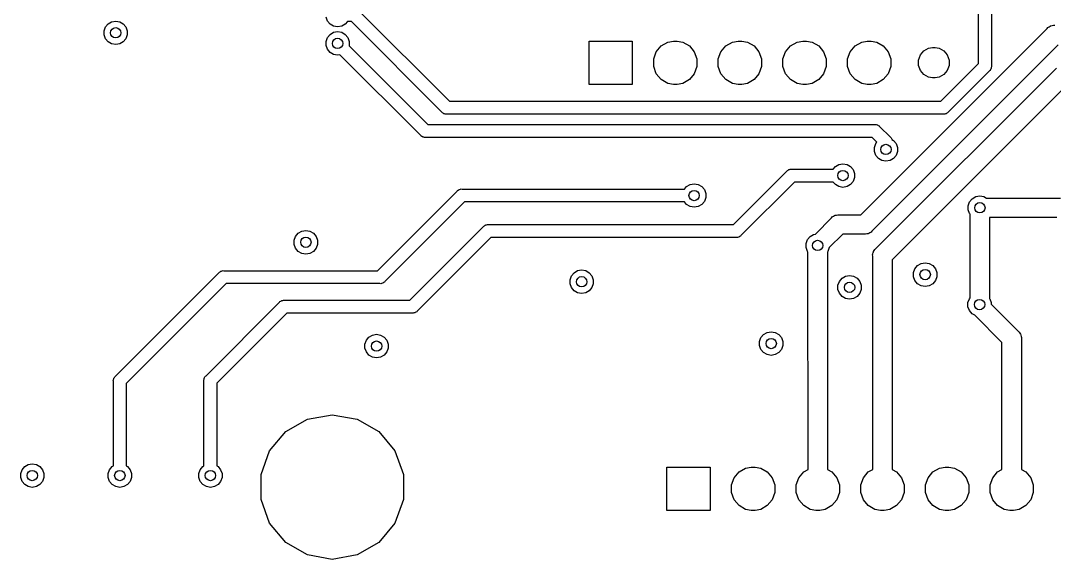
# Model space of a CAD drawing. Extents: x 91.8 to 190.2, y -113.9 to -59.9.
# Drawn here: x 92.63 to 133.26, y -113.86 to -92.69 of the extents above; entities that cross this region are included whole.
import ezdxf

# ---------------------------------------------------------------- set-up
doc = ezdxf.new("R2010")
doc.units = 0
doc.header["$MEASUREMENT"] = 0
doc.layers.add('BLACK', color=7, linetype='CONTINUOUS')

msp = doc.modelspace()

# ---------------------------------------------------------------- linework, layer by layer
at = {"layer": 'BLACK', "linetype": 'CONTINUOUS'}
for p, q in [((130.784, -88.1132), (130.784, -94.4639)), ((130.276, -94.3698), (130.276, -91.1122)), ((104.688, -92.7021), (104.633, -92.5506)), ((105.924, -92.2982), (109.482, -95.856)), ((95.909, -93.0831), (95.9642, -92.9316)), ((95.9642, -92.9316), (96.0678, -92.8081)), ((96.0678, -92.8081), (96.2075, -92.7275)), ((96.2075, -92.7275), (96.3662, -92.6995)), ((96.3662, -92.6995), (96.525, -92.7275)), ((96.525, -92.7275), (96.6647, -92.8081)), ((96.6647, -92.8081), (96.7683, -92.9316)), ((96.7683, -92.9316), (96.8234, -93.0831)), ((104.792, -92.8256), (104.688, -92.7021)), ((104.931, -92.9063), (104.792, -92.8256)), ((105.09, -92.9343), (104.931, -92.9063)), ((105.249, -92.9063), (105.09, -92.9343)), ((105.388, -92.8256), (105.249, -92.9063)), ((105.474, -92.724), (105.388, -92.8256)), ((105.631, -92.724), (105.474, -92.724)), ((109.189, -96.2818), (105.631, -92.724)), ((125.647, -100.319), (132.974, -92.9924)), ((132.974, -92.9924), (133.006, -92.9536)), ((133.006, -92.9536), (133.05, -92.9284)), ((133.05, -92.9284), (133.091, -92.8994)), ((133.091, -92.8994), (133.108, -92.895)), ((133.108, -92.895), (133.123, -92.8865)), ((133.123, -92.8865), (133.172, -92.8777)), ((133.172, -92.8777), (133.221, -92.8646)), ((133.221, -92.8646), (133.272, -92.869)), ((95.909, -93.2444), (95.909, -93.0831)), ((95.9642, -93.3959), (95.909, -93.2444)), ((96.0678, -93.5194), (95.9642, -93.3959)), ((96.7683, -93.3959), (96.6647, -93.5194)), ((96.8234, -93.2444), (96.7683, -93.3959)), ((96.8234, -93.0831), (96.8234, -93.2444)), ((104.633, -93.4994), (104.688, -93.3479)), ((104.688, -93.3479), (104.792, -93.2244)), ((104.792, -93.2244), (104.931, -93.1437)), ((104.931, -93.1437), (105.09, -93.1157)), ((105.09, -93.1157), (105.249, -93.1437)), ((105.249, -93.1437), (105.388, -93.2244)), ((105.388, -93.2244), (105.492, -93.3479)), ((105.492, -93.3479), (105.547, -93.4994)), ((96.2075, -93.6), (96.0678, -93.5194)), ((96.3662, -93.628), (96.2075, -93.6)), ((96.525, -93.6), (96.3662, -93.628)), ((96.6647, -93.5194), (96.525, -93.6)), ((104.633, -93.6606), (104.633, -93.4994)), ((104.688, -93.8121), (104.633, -93.6606)), ((104.792, -93.9356), (104.688, -93.8121)), ((105.547, -93.6606), (105.543, -93.6734)), ((105.543, -93.6734), (108.635, -96.766)), ((105.547, -93.4994), (105.547, -93.6606)), ((114.97, -95.19), (114.97, -93.49)), ((114.97, -93.49), (116.67, -93.49)), ((116.67, -93.49), (116.67, -95.19)), ((117.613, -93.9084), (117.805, -93.6788)), ((117.805, -93.6788), (118.065, -93.5289)), ((118.065, -93.5289), (118.286, -93.49)), ((118.286, -93.49), (118.434, -93.49)), ((118.434, -93.49), (118.655, -93.5289)), ((118.655, -93.5289), (118.915, -93.6788)), ((118.915, -93.6788), (119.107, -93.9084)), ((120.153, -93.9084), (120.345, -93.6788)), ((120.345, -93.6788), (120.605, -93.5289)), ((120.605, -93.5289), (120.826, -93.49)), ((120.826, -93.49), (120.974, -93.49)), ((120.974, -93.49), (121.195, -93.5289)), ((121.195, -93.5289), (121.455, -93.6788)), ((121.455, -93.6788), (121.647, -93.9084)), ((122.693, -93.9084), (122.885, -93.6788)), ((122.885, -93.6788), (123.145, -93.5289)), ((123.145, -93.5289), (123.366, -93.49)), ((123.366, -93.49), (123.514, -93.49)), ((123.514, -93.49), (123.735, -93.5289)), ((123.735, -93.5289), (123.995, -93.6788)), ((123.995, -93.6788), (124.187, -93.9084)), ((125.233, -93.9084), (125.425, -93.6788)), ((125.425, -93.6788), (125.685, -93.5289)), ((125.685, -93.5289), (125.906, -93.49)), ((125.906, -93.49), (126.054, -93.49)), ((126.054, -93.49), (126.275, -93.5289)), ((133.413, -93.631), (126.086, -100.958)), ((126.275, -93.5289), (126.535, -93.6788)), ((126.535, -93.6788), (126.727, -93.9084)), ((128.128, -93.8733), (128.312, -93.7675)), ((128.312, -93.7675), (128.468, -93.74)), ((128.468, -93.74), (128.572, -93.74)), ((128.572, -93.74), (128.728, -93.7675)), ((128.728, -93.7675), (128.912, -93.8733)), ((104.931, -94.0163), (104.792, -93.9356)), ((105.09, -94.0443), (104.931, -94.0163)), ((105.179, -94.0285), (105.09, -94.0443)), ((108.343, -97.1918), (105.179, -94.0285)), ((117.51, -94.1901), (117.613, -93.9084)), ((117.51, -94.4899), (117.51, -94.1901)), ((119.107, -93.9084), (119.21, -94.1901)), ((119.21, -94.1901), (119.21, -94.4899)), ((120.05, -94.1901), (120.153, -93.9084)), ((120.05, -94.4899), (120.05, -94.1901)), ((121.647, -93.9084), (121.75, -94.1901)), ((121.75, -94.1901), (121.75, -94.4899)), ((122.59, -94.1901), (122.693, -93.9084)), ((122.59, -94.4899), (122.59, -94.1901)), ((124.187, -93.9084), (124.29, -94.1901)), ((124.29, -94.1901), (124.29, -94.4899)), ((125.13, -94.1901), (125.233, -93.9084)), ((125.13, -94.4899), (125.13, -94.1901)), ((126.727, -93.9084), (126.83, -94.1901)), ((126.83, -94.1901), (126.83, -94.4899)), ((127.92, -94.2342), (127.992, -94.0354)), ((127.92, -94.4458), (127.92, -94.2342)), ((127.992, -94.0354), (128.128, -93.8733)), ((128.912, -93.8733), (129.048, -94.0354)), ((129.048, -94.0354), (129.12, -94.2342)), ((129.12, -94.2342), (129.12, -94.4458)), ((117.613, -94.7716), (117.51, -94.4899)), ((119.21, -94.4899), (119.107, -94.7716)), ((120.153, -94.7716), (120.05, -94.4899)), ((121.75, -94.4899), (121.647, -94.7716)), ((122.693, -94.7716), (122.59, -94.4899)), ((124.29, -94.4899), (124.187, -94.7716)), ((125.233, -94.7716), (125.13, -94.4899)), ((126.242, -101.649), (133.342, -94.5496)), ((126.83, -94.4899), (126.727, -94.7716)), ((127.992, -94.6446), (127.92, -94.4458)), ((128.128, -94.8067), (127.992, -94.6446)), ((128.79, -95.856), (130.276, -94.3698)), ((129.048, -94.6446), (128.912, -94.8067)), ((129.12, -94.4458), (129.048, -94.6446)), ((130.728, -94.6408), (130.702, -94.6624)), ((130.744, -94.6116), (130.728, -94.6408)), ((130.764, -94.584), (130.744, -94.6116)), ((130.767, -94.573), (130.764, -94.584)), ((130.772, -94.5632), (130.767, -94.573)), ((130.778, -94.53), (130.772, -94.5632)), ((130.787, -94.4975), (130.778, -94.53)), ((130.784, -94.4639), (130.787, -94.4975)), ((117.805, -95.0012), (117.613, -94.7716)), ((118.065, -95.1511), (117.805, -95.0012)), ((118.915, -95.0012), (118.655, -95.1511)), ((119.107, -94.7716), (118.915, -95.0012)), ((120.345, -95.0012), (120.153, -94.7716)), ((120.605, -95.1511), (120.345, -95.0012)), ((121.455, -95.0012), (121.195, -95.1511)), ((121.647, -94.7716), (121.455, -95.0012)), ((122.885, -95.0012), (122.693, -94.7716)), ((123.145, -95.1511), (122.885, -95.0012)), ((123.995, -95.0012), (123.735, -95.1511)), ((124.187, -94.7716), (123.995, -95.0012)), ((125.425, -95.0012), (125.233, -94.7716)), ((125.685, -95.1511), (125.425, -95.0012)), ((126.535, -95.0012), (126.275, -95.1511)), ((126.727, -94.7716), (126.535, -95.0012)), ((128.312, -94.9125), (128.128, -94.8067)), ((128.468, -94.94), (128.312, -94.9125)), ((128.572, -94.94), (128.468, -94.94)), ((128.728, -94.9125), (128.572, -94.94)), ((128.912, -94.8067), (128.728, -94.9125)), ((130.702, -94.6624), (129.082, -96.2818)), ((116.67, -95.19), (114.97, -95.19)), ((118.286, -95.19), (118.065, -95.1511)), ((118.434, -95.19), (118.286, -95.19)), ((118.655, -95.1511), (118.434, -95.19)), ((120.826, -95.19), (120.605, -95.1511)), ((120.974, -95.19), (120.826, -95.19)), ((121.195, -95.1511), (120.974, -95.19)), ((123.366, -95.19), (123.145, -95.1511)), ((123.514, -95.19), (123.366, -95.19)), ((123.735, -95.1511), (123.514, -95.19)), ((125.906, -95.19), (125.685, -95.1511)), ((126.054, -95.19), (125.906, -95.19)), ((126.275, -95.1511), (126.054, -95.19)), ((133.781, -95.1882), (126.881, -102.088)), ((109.482, -95.856), (128.79, -95.856)), ((109.211, -96.3076), (109.189, -96.2818)), ((109.24, -96.3244), (109.211, -96.3076)), ((109.268, -96.3438), (109.24, -96.3244)), ((109.279, -96.3467), (109.268, -96.3438)), ((109.288, -96.3524), (109.279, -96.3467)), ((109.322, -96.3582), (109.288, -96.3524)), ((109.354, -96.3669), (109.322, -96.3582)), ((109.388, -96.364), (109.354, -96.3669)), ((128.884, -96.364), (109.388, -96.364)), ((128.917, -96.3669), (128.884, -96.364)), ((128.95, -96.3582), (128.917, -96.3669)), ((128.983, -96.3524), (128.95, -96.3582)), ((128.993, -96.3467), (128.983, -96.3524)), ((129.004, -96.3438), (128.993, -96.3467)), ((129.032, -96.3244), (129.004, -96.3438)), ((129.061, -96.3076), (129.032, -96.3244)), ((129.082, -96.2818), (129.061, -96.3076)), ((108.635, -96.766), (126.189, -96.766)), ((126.189, -96.766), (126.222, -96.7631)), ((126.222, -96.7631), (126.255, -96.7718)), ((126.255, -96.7718), (126.288, -96.7776)), ((126.288, -96.7776), (126.298, -96.7833)), ((126.298, -96.7833), (126.309, -96.7862)), ((126.309, -96.7862), (126.337, -96.8056)), ((126.337, -96.8056), (126.366, -96.8224)), ((126.366, -96.8224), (126.387, -96.8482)), ((126.387, -96.8482), (126.812, -97.2726)), ((108.364, -97.2176), (108.343, -97.1918)), ((108.393, -97.2344), (108.364, -97.2176)), ((108.421, -97.2538), (108.393, -97.2344)), ((108.432, -97.2567), (108.421, -97.2538)), ((108.442, -97.2624), (108.432, -97.2567)), ((108.475, -97.2682), (108.442, -97.2624)), ((108.508, -97.2769), (108.475, -97.2682)), ((108.541, -97.274), (108.508, -97.2769)), ((126.095, -97.274), (108.541, -97.274)), ((126.284, -97.4631), (126.095, -97.274)), ((126.238, -97.5179), (126.284, -97.4631)), ((126.812, -97.2726), (126.838, -97.2942)), ((126.838, -97.2942), (126.854, -97.3234)), ((126.854, -97.3234), (126.874, -97.351)), ((126.874, -97.351), (126.876, -97.3581)), ((126.876, -97.3581), (126.938, -97.3944)), ((126.938, -97.3944), (127.042, -97.5179)), ((126.183, -97.6694), (126.238, -97.5179)), ((126.183, -97.8306), (126.183, -97.6694)), ((126.238, -97.9821), (126.183, -97.8306)), ((127.042, -97.5179), (127.097, -97.6694)), ((127.097, -97.8306), (127.042, -97.9821)), ((127.097, -97.6694), (127.097, -97.8306)), ((126.342, -98.1056), (126.238, -97.9821)), ((126.481, -98.1863), (126.342, -98.1056)), ((126.64, -98.2143), (126.481, -98.1863)), ((126.799, -98.1863), (126.64, -98.2143)), ((126.938, -98.1056), (126.799, -98.1863)), ((127.042, -97.9821), (126.938, -98.1056)), ((120.645, -100.706), (122.748, -98.6032)), ((122.748, -98.6032), (122.769, -98.5774)), ((122.769, -98.5774), (122.798, -98.5606)), ((122.798, -98.5606), (122.826, -98.5412)), ((122.826, -98.5412), (122.837, -98.5383)), ((122.837, -98.5383), (122.847, -98.5326)), ((122.847, -98.5326), (122.88, -98.5268)), ((122.88, -98.5268), (122.913, -98.5181)), ((122.913, -98.5181), (122.946, -98.521)), ((122.946, -98.521), (124.566, -98.521)), ((124.566, -98.521), (124.652, -98.4194)), ((124.652, -98.4194), (124.791, -98.3387)), ((124.791, -98.3387), (124.95, -98.3107)), ((124.95, -98.3107), (125.109, -98.3387)), ((125.109, -98.3387), (125.248, -98.4194)), ((125.248, -98.4194), (125.352, -98.5429)), ((125.352, -98.5429), (125.407, -98.6944)), ((125.407, -98.6944), (125.407, -98.8556)), ((118.941, -99.1237), (119.1, -99.0957)), ((119.1, -99.0957), (119.259, -99.1237)), ((123.04, -99.029), (120.937, -101.132)), ((124.566, -99.029), (123.04, -99.029)), ((124.652, -99.1306), (124.566, -99.029)), ((125.352, -99.0071), (125.248, -99.1306)), ((125.407, -98.8556), (125.352, -99.0071)), ((106.655, -102.516), (109.783, -99.3882)), ((109.783, -99.3882), (109.804, -99.3624)), ((109.804, -99.3624), (109.833, -99.3456)), ((109.833, -99.3456), (109.861, -99.3262)), ((109.861, -99.3262), (109.872, -99.3233)), ((109.872, -99.3233), (109.882, -99.3176)), ((109.882, -99.3176), (109.915, -99.3118)), ((109.915, -99.3118), (109.948, -99.3031)), ((109.948, -99.3031), (109.981, -99.306)), ((109.981, -99.306), (118.716, -99.306)), ((118.716, -99.306), (118.802, -99.2044)), ((118.802, -99.2044), (118.941, -99.1237)), ((119.259, -99.1237), (119.398, -99.2044)), ((119.398, -99.2044), (119.502, -99.3279)), ((119.502, -99.3279), (119.557, -99.4794)), ((119.557, -99.4794), (119.557, -99.6406)), ((124.791, -99.2113), (124.652, -99.1306)), ((124.95, -99.2393), (124.791, -99.2113)), ((125.109, -99.2113), (124.95, -99.2393)), ((125.248, -99.1306), (125.109, -99.2113)), ((110.075, -99.814), (106.947, -102.942)), ((118.716, -99.814), (110.075, -99.814)), ((118.802, -99.9156), (118.716, -99.814)), ((118.941, -99.9963), (118.802, -99.9156)), ((119.398, -99.9156), (119.259, -99.9963)), ((119.502, -99.7921), (119.398, -99.9156)), ((119.557, -99.6406), (119.502, -99.7921)), ((129.873, -99.9594), (129.928, -99.8079)), ((129.928, -99.8079), (130.032, -99.6844)), ((130.032, -99.6844), (130.171, -99.6037)), ((130.171, -99.6037), (130.33, -99.5757)), ((130.33, -99.5757), (130.489, -99.6037)), ((130.489, -99.6037), (130.584, -99.659)), ((130.584, -99.659), (133.493, -99.659)), ((119.1, -100.024), (118.941, -99.9963)), ((119.259, -99.9963), (119.1, -100.024)), ((124.633, -100.345), (124.648, -100.336)), ((124.648, -100.336), (124.697, -100.328)), ((124.697, -100.328), (124.746, -100.315)), ((124.746, -100.315), (124.797, -100.319)), ((124.797, -100.319), (125.647, -100.319)), ((129.873, -100.121), (129.873, -99.9594)), ((129.928, -100.272), (129.873, -100.121)), ((129.949, -100.297), (129.928, -100.272)), ((129.949, -103.581), (129.949, -100.297)), ((110.863, -100.746), (110.891, -100.726)), ((110.891, -100.726), (110.902, -100.723)), ((110.902, -100.723), (110.912, -100.718)), ((110.912, -100.718), (110.945, -100.712)), ((110.945, -100.712), (110.978, -100.703)), ((110.978, -100.703), (111.011, -100.706)), ((111.011, -100.706), (120.645, -100.706)), ((123.864, -101.077), (124.499, -100.442)), ((124.499, -100.442), (124.531, -100.404)), ((124.531, -100.404), (124.575, -100.378)), ((124.575, -100.378), (124.616, -100.349)), ((124.616, -100.349), (124.633, -100.345)), ((133.352, -100.421), (130.711, -100.421)), ((130.711, -100.421), (130.711, -103.605)), ((103.438, -101.168), (103.542, -101.044)), ((103.542, -101.044), (103.681, -100.964)), ((103.681, -100.964), (103.84, -100.936)), ((103.84, -100.936), (103.999, -100.964)), ((103.999, -100.964), (104.138, -101.044)), ((104.138, -101.044), (104.242, -101.168)), ((107.925, -103.676), (110.813, -100.788)), ((110.813, -100.788), (110.834, -100.762)), ((110.834, -100.762), (110.863, -100.746)), ((120.937, -101.132), (120.916, -101.158)), ((123.657, -101.169), (123.796, -101.089)), ((123.796, -101.089), (123.864, -101.077)), ((124.938, -101.081), (124.412, -101.607)), ((125.788, -101.081), (124.938, -101.081)), ((125.839, -101.085), (125.788, -101.081)), ((125.888, -101.072), (125.839, -101.085)), ((125.937, -101.064), (125.888, -101.072)), ((125.952, -101.055), (125.937, -101.064)), ((125.968, -101.051), (125.952, -101.055)), ((126.01, -101.022), (125.968, -101.051)), ((126.054, -100.996), (126.01, -101.022)), ((126.086, -100.958), (126.054, -100.996)), ((103.383, -101.319), (103.438, -101.168)), ((103.383, -101.481), (103.383, -101.319)), ((103.438, -101.632), (103.383, -101.481)), ((104.242, -101.168), (104.297, -101.319)), ((104.297, -101.481), (104.242, -101.632)), ((104.297, -101.319), (104.297, -101.481)), ((111.105, -101.214), (108.217, -104.102)), ((120.739, -101.214), (111.105, -101.214)), ((120.772, -101.217), (120.739, -101.214)), ((120.805, -101.208), (120.772, -101.217)), ((120.838, -101.202), (120.805, -101.208)), ((120.848, -101.197), (120.838, -101.202)), ((120.859, -101.194), (120.848, -101.197)), ((120.887, -101.174), (120.859, -101.194)), ((120.916, -101.158), (120.887, -101.174)), ((123.498, -101.444), (123.553, -101.293)), ((123.498, -101.606), (123.498, -101.444)), ((123.553, -101.293), (123.657, -101.169)), ((103.542, -101.756), (103.438, -101.632)), ((103.681, -101.836), (103.542, -101.756)), ((103.84, -101.864), (103.681, -101.836)), ((103.999, -101.836), (103.84, -101.864)), ((104.138, -101.756), (103.999, -101.836)), ((104.242, -101.632), (104.138, -101.756)), ((123.553, -101.757), (123.498, -101.606)), ((123.574, -101.782), (123.553, -101.757)), ((123.579, -110.329), (123.574, -101.782)), ((124.357, -101.757), (124.336, -101.782)), ((124.336, -101.782), (124.341, -110.328)), ((124.412, -101.607), (124.357, -101.757)), ((126.115, -101.896), (126.128, -101.847)), ((126.119, -101.947), (126.115, -101.896)), ((126.119, -109.855), (126.119, -101.947)), ((126.128, -101.847), (126.136, -101.798)), ((126.136, -101.798), (126.145, -101.783)), ((126.145, -101.783), (126.149, -101.766)), ((126.149, -101.766), (126.178, -101.725)), ((126.178, -101.725), (126.204, -101.681)), ((126.204, -101.681), (126.242, -101.649)), ((126.881, -102.088), (126.881, -110.328)), ((127.778, -102.438), (127.882, -102.314)), ((127.882, -102.314), (128.021, -102.234)), ((128.021, -102.234), (128.18, -102.206)), ((128.18, -102.206), (128.339, -102.234)), ((128.339, -102.234), (128.478, -102.314)), ((128.478, -102.314), (128.582, -102.438)), ((96.3582, -106.663), (100.423, -102.598)), ((100.423, -102.598), (100.444, -102.572)), ((100.444, -102.572), (100.473, -102.556)), ((100.473, -102.556), (100.501, -102.536)), ((100.501, -102.536), (100.512, -102.533)), ((100.512, -102.533), (100.522, -102.528)), ((100.522, -102.528), (100.555, -102.522)), ((100.555, -102.522), (100.588, -102.513)), ((100.588, -102.513), (100.621, -102.516)), ((100.621, -102.516), (106.655, -102.516)), ((114.223, -102.869), (114.278, -102.718)), ((114.278, -102.718), (114.382, -102.594)), ((114.382, -102.594), (114.521, -102.514)), ((114.521, -102.514), (114.68, -102.486)), ((114.68, -102.486), (114.839, -102.514)), ((114.839, -102.514), (114.978, -102.594)), ((114.978, -102.594), (115.082, -102.718)), ((115.082, -102.718), (115.137, -102.869)), ((124.912, -102.814), (125.051, -102.734)), ((125.051, -102.734), (125.21, -102.706)), ((125.21, -102.706), (125.369, -102.734)), ((125.369, -102.734), (125.508, -102.814)), ((127.723, -102.589), (127.778, -102.438)), ((127.723, -102.751), (127.723, -102.589)), ((127.778, -102.902), (127.723, -102.751)), ((128.582, -102.438), (128.637, -102.589)), ((128.637, -102.751), (128.582, -102.902)), ((128.637, -102.589), (128.637, -102.751)), ((100.715, -103.024), (96.784, -106.955)), ((106.749, -103.024), (100.715, -103.024)), ((106.782, -103.027), (106.749, -103.024)), ((106.815, -103.018), (106.782, -103.027)), ((106.848, -103.012), (106.815, -103.018)), ((106.858, -103.007), (106.848, -103.012)), ((106.869, -103.004), (106.858, -103.007)), ((106.897, -102.984), (106.869, -103.004)), ((106.926, -102.968), (106.897, -102.984)), ((106.947, -102.942), (106.926, -102.968)), ((114.223, -103.031), (114.223, -102.869)), ((114.278, -103.182), (114.223, -103.031)), ((114.382, -103.306), (114.278, -103.182)), ((115.082, -103.182), (114.978, -103.306)), ((115.137, -103.031), (115.082, -103.182)), ((115.137, -102.869), (115.137, -103.031)), ((124.753, -103.089), (124.808, -102.938)), ((124.753, -103.251), (124.753, -103.089)), ((124.808, -102.938), (124.912, -102.814)), ((125.508, -102.814), (125.612, -102.938)), ((125.612, -102.938), (125.667, -103.089)), ((125.667, -103.089), (125.667, -103.251)), ((127.882, -103.026), (127.778, -102.902)), ((128.021, -103.106), (127.882, -103.026)), ((128.18, -103.134), (128.021, -103.106)), ((128.339, -103.106), (128.18, -103.134)), ((128.478, -103.026), (128.339, -103.106)), ((128.582, -102.902), (128.478, -103.026)), ((114.521, -103.386), (114.382, -103.306)), ((114.68, -103.414), (114.521, -103.386)), ((114.839, -103.386), (114.68, -103.414)), ((114.978, -103.306), (114.839, -103.386)), ((124.808, -103.402), (124.753, -103.251)), ((124.912, -103.526), (124.808, -103.402)), ((125.051, -103.606), (124.912, -103.526)), ((125.508, -103.526), (125.369, -103.606)), ((125.612, -103.402), (125.508, -103.526)), ((125.667, -103.251), (125.612, -103.402)), ((129.918, -103.618), (129.949, -103.581)), ((99.9182, -106.643), (102.803, -103.758)), ((102.803, -103.758), (102.824, -103.732)), ((102.824, -103.732), (102.853, -103.716)), ((102.853, -103.716), (102.881, -103.696)), ((102.881, -103.696), (102.892, -103.693)), ((102.892, -103.693), (102.902, -103.688)), ((102.902, -103.688), (102.935, -103.682)), ((102.935, -103.682), (102.968, -103.673)), ((102.968, -103.673), (103.001, -103.676)), ((103.001, -103.676), (107.925, -103.676)), ((125.21, -103.634), (125.051, -103.606)), ((125.369, -103.606), (125.21, -103.634)), ((129.863, -103.769), (129.918, -103.618)), ((129.863, -103.931), (129.863, -103.769)), ((129.918, -104.082), (129.863, -103.931)), ((130.711, -103.605), (130.722, -103.618)), ((130.722, -103.618), (130.777, -103.769)), ((130.777, -103.769), (130.777, -103.838)), ((130.777, -103.838), (131.838, -104.899)), ((103.095, -104.184), (100.344, -106.935)), ((108.019, -104.184), (103.095, -104.184)), ((108.052, -104.187), (108.019, -104.184)), ((108.085, -104.178), (108.052, -104.187)), ((108.118, -104.172), (108.085, -104.178)), ((108.128, -104.167), (108.118, -104.172)), ((108.139, -104.164), (108.128, -104.167)), ((108.167, -104.144), (108.139, -104.164)), ((108.196, -104.128), (108.167, -104.144)), ((108.217, -104.102), (108.196, -104.128)), ((130.022, -104.206), (129.918, -104.082)), ((130.129, -104.267), (130.022, -104.206)), ((131.199, -105.338), (130.129, -104.267)), ((106.218, -105.248), (106.322, -105.124)), ((106.322, -105.124), (106.461, -105.044)), ((106.461, -105.044), (106.62, -105.016)), ((106.62, -105.016), (106.779, -105.044)), ((106.779, -105.044), (106.918, -105.124)), ((106.918, -105.124), (107.022, -105.248)), ((121.673, -105.299), (121.728, -105.148)), ((121.728, -105.148), (121.832, -105.024)), ((121.832, -105.024), (121.971, -104.944)), ((121.971, -104.944), (122.13, -104.916)), ((122.13, -104.916), (122.289, -104.944)), ((122.289, -104.944), (122.428, -105.024)), ((122.428, -105.024), (122.532, -105.148)), ((122.532, -105.148), (122.587, -105.299)), ((131.838, -104.899), (131.876, -104.931)), ((131.876, -104.931), (131.902, -104.975)), ((131.902, -104.975), (131.931, -105.016)), ((131.931, -105.016), (131.935, -105.033)), ((131.935, -105.033), (131.944, -105.048)), ((131.944, -105.048), (131.952, -105.097)), ((131.952, -105.097), (131.965, -105.146)), ((131.965, -105.146), (131.961, -105.197)), ((131.961, -105.197), (131.961, -110.328)), ((106.163, -105.399), (106.218, -105.248)), ((106.163, -105.561), (106.163, -105.399)), ((106.218, -105.712), (106.163, -105.561)), ((107.022, -105.248), (107.077, -105.399)), ((107.077, -105.561), (107.022, -105.712)), ((107.077, -105.399), (107.077, -105.561)), ((121.673, -105.461), (121.673, -105.299)), ((121.728, -105.612), (121.673, -105.461)), ((121.832, -105.736), (121.728, -105.612)), ((122.532, -105.612), (122.428, -105.736)), ((122.587, -105.461), (122.532, -105.612)), ((122.587, -105.299), (122.587, -105.461)), ((131.199, -110.328), (131.199, -105.338)), ((106.322, -105.836), (106.218, -105.712)), ((106.461, -105.916), (106.322, -105.836)), ((106.62, -105.944), (106.461, -105.916)), ((106.779, -105.916), (106.62, -105.944)), ((106.918, -105.836), (106.779, -105.916)), ((107.022, -105.712), (106.918, -105.836)), ((121.971, -105.816), (121.832, -105.736)), ((122.13, -105.844), (121.971, -105.816)), ((122.289, -105.816), (122.13, -105.844)), ((122.428, -105.736), (122.289, -105.816)), ((96.2731, -106.828), (96.2818, -106.795)), ((96.276, -106.861), (96.2731, -106.828)), ((96.2818, -106.795), (96.2876, -106.762)), ((96.2876, -106.762), (96.2933, -106.752)), ((96.2933, -106.752), (96.2962, -106.741)), ((96.2962, -106.741), (96.3156, -106.713)), ((96.3156, -106.713), (96.3324, -106.684)), ((96.3324, -106.684), (96.3582, -106.663)), ((99.8331, -106.808), (99.8418, -106.775)), ((99.836, -106.841), (99.8331, -106.808)), ((99.8418, -106.775), (99.8476, -106.742)), ((99.8476, -106.742), (99.8533, -106.732)), ((99.8533, -106.732), (99.8562, -106.721)), ((99.8562, -106.721), (99.8756, -106.693)), ((99.8756, -106.693), (99.8924, -106.664)), ((99.8924, -106.664), (99.9182, -106.643)), ((96.276, -110.189), (96.276, -106.861)), ((96.784, -106.955), (96.784, -110.189)), ((99.836, -110.189), (99.836, -106.841)), ((100.344, -106.935), (100.344, -110.189)), ((103.052, -108.842), (103.908, -108.348)), ((103.908, -108.348), (104.88, -108.177)), ((104.88, -108.177), (105.852, -108.348)), ((105.852, -108.348), (106.708, -108.842)), ((102.418, -109.598), (103.052, -108.842)), ((106.708, -108.842), (107.342, -109.598)), ((102.08, -110.526), (102.418, -109.598)), ((107.342, -109.598), (107.68, -110.526)), ((126.119, -110.328), (126.119, -109.855)), ((126.119, -109.855), (126.119, -109.855)), ((92.6328, -110.489), (92.6879, -110.338)), ((92.6328, -110.651), (92.6328, -110.489)), ((92.6879, -110.338), (92.7916, -110.214)), ((92.7916, -110.214), (92.9312, -110.134)), ((92.9312, -110.134), (93.09, -110.106)), ((93.09, -110.106), (93.2488, -110.134)), ((93.2488, -110.134), (93.3884, -110.214)), ((93.3884, -110.214), (93.4921, -110.338)), ((93.4921, -110.338), (93.5472, -110.489)), ((93.5472, -110.489), (93.5472, -110.651)), ((96.0728, -110.489), (96.1279, -110.338)), ((96.0728, -110.651), (96.0728, -110.489)), ((96.1279, -110.338), (96.2316, -110.214)), ((96.2316, -110.214), (96.276, -110.189)), ((96.784, -110.189), (96.8284, -110.214)), ((96.8284, -110.214), (96.9321, -110.338)), ((96.9321, -110.338), (96.9872, -110.489)), ((96.9872, -110.489), (96.9872, -110.651)), ((99.6328, -110.489), (99.6879, -110.338)), ((99.6328, -110.651), (99.6328, -110.489)), ((99.6879, -110.338), (99.7916, -110.214)), ((99.7916, -110.214), (99.836, -110.189)), ((100.344, -110.189), (100.388, -110.214)), ((100.388, -110.214), (100.492, -110.338)), ((100.492, -110.338), (100.547, -110.489)), ((100.547, -110.489), (100.547, -110.651)), ((118.03, -111.94), (118.03, -110.24)), ((118.03, -110.24), (119.73, -110.24)), ((119.73, -110.24), (119.73, -111.94)), ((120.673, -110.658), (120.865, -110.429)), ((120.865, -110.429), (121.125, -110.279)), ((121.125, -110.279), (121.346, -110.24)), ((121.346, -110.24), (121.494, -110.24)), ((121.494, -110.24), (121.715, -110.279)), ((121.715, -110.279), (121.975, -110.429)), ((121.975, -110.429), (122.167, -110.658)), ((123.213, -110.658), (123.405, -110.429)), ((123.405, -110.429), (123.579, -110.329)), ((124.341, -110.328), (124.515, -110.429)), ((124.515, -110.429), (124.707, -110.658)), ((125.753, -110.658), (125.945, -110.429)), ((125.945, -110.429), (126.119, -110.328)), ((126.881, -110.328), (127.055, -110.429)), ((127.055, -110.429), (127.247, -110.658)), ((128.293, -110.658), (128.485, -110.429)), ((128.485, -110.429), (128.745, -110.279)), ((128.745, -110.279), (128.966, -110.24)), ((128.966, -110.24), (129.114, -110.24)), ((129.114, -110.24), (129.335, -110.279)), ((129.335, -110.279), (129.595, -110.429)), ((129.595, -110.429), (129.787, -110.658)), ((130.833, -110.658), (131.025, -110.429)), ((131.025, -110.429), (131.199, -110.328)), ((131.961, -110.328), (132.135, -110.429)), ((132.135, -110.429), (132.327, -110.658)), ((92.6879, -110.802), (92.6328, -110.651)), ((92.7916, -110.926), (92.6879, -110.802)), ((93.4921, -110.802), (93.3884, -110.926)), ((93.5472, -110.651), (93.4921, -110.802)), ((96.1279, -110.802), (96.0728, -110.651)), ((96.2316, -110.926), (96.1279, -110.802)), ((96.9321, -110.802), (96.8284, -110.926)), ((96.9872, -110.651), (96.9321, -110.802)), ((99.6879, -110.802), (99.6328, -110.651)), ((99.7916, -110.926), (99.6879, -110.802)), ((100.492, -110.802), (100.388, -110.926)), ((100.547, -110.651), (100.492, -110.802)), ((102.08, -111.514), (102.08, -110.526)), ((107.68, -110.526), (107.68, -111.514)), ((120.57, -110.94), (120.673, -110.658)), ((122.167, -110.658), (122.27, -110.94)), ((123.11, -110.94), (123.213, -110.658)), ((124.707, -110.658), (124.81, -110.94)), ((125.65, -110.94), (125.753, -110.658)), ((127.247, -110.658), (127.35, -110.94)), ((128.19, -110.94), (128.293, -110.658)), ((129.787, -110.658), (129.89, -110.94)), ((130.73, -110.94), (130.833, -110.658)), ((132.327, -110.658), (132.43, -110.94)), ((92.9312, -111.006), (92.7916, -110.926)), ((93.09, -111.034), (92.9312, -111.006)), ((93.2488, -111.006), (93.09, -111.034)), ((93.3884, -110.926), (93.2488, -111.006)), ((96.3712, -111.006), (96.2316, -110.926)), ((96.53, -111.034), (96.3712, -111.006)), ((96.6888, -111.006), (96.53, -111.034)), ((96.8284, -110.926), (96.6888, -111.006)), ((99.9312, -111.006), (99.7916, -110.926)), ((100.09, -111.034), (99.9312, -111.006)), ((100.249, -111.006), (100.09, -111.034)), ((100.388, -110.926), (100.249, -111.006)), ((120.57, -111.24), (120.57, -110.94)), ((120.673, -111.522), (120.57, -111.24)), ((122.27, -111.24), (122.167, -111.522)), ((122.27, -110.94), (122.27, -111.24)), ((123.11, -111.24), (123.11, -110.94)), ((123.213, -111.522), (123.11, -111.24)), ((124.81, -111.24), (124.707, -111.522)), ((124.81, -110.94), (124.81, -111.24)), ((125.65, -111.24), (125.65, -110.94)), ((125.753, -111.522), (125.65, -111.24)), ((127.35, -111.24), (127.247, -111.522)), ((127.35, -110.94), (127.35, -111.24)), ((128.19, -111.24), (128.19, -110.94)), ((128.293, -111.522), (128.19, -111.24)), ((129.89, -111.24), (129.787, -111.522)), ((129.89, -110.94), (129.89, -111.24)), ((130.73, -111.24), (130.73, -110.94)), ((130.833, -111.522), (130.73, -111.24)), ((132.43, -111.24), (132.327, -111.522)), ((132.43, -110.94), (132.43, -111.24)), ((102.418, -112.442), (102.08, -111.514)), ((107.68, -111.514), (107.342, -112.442)), ((120.865, -111.751), (120.673, -111.522)), ((122.167, -111.522), (121.975, -111.751)), ((123.405, -111.751), (123.213, -111.522)), ((124.707, -111.522), (124.515, -111.751)), ((125.945, -111.751), (125.753, -111.522)), ((127.247, -111.522), (127.055, -111.751)), ((128.485, -111.751), (128.293, -111.522)), ((129.787, -111.522), (129.595, -111.751)), ((131.025, -111.751), (130.833, -111.522)), ((132.327, -111.522), (132.135, -111.751)), ((119.73, -111.94), (118.03, -111.94)), ((121.125, -111.901), (120.865, -111.751)), ((121.346, -111.94), (121.125, -111.901)), ((121.494, -111.94), (121.346, -111.94)), ((121.715, -111.901), (121.494, -111.94)), ((121.975, -111.751), (121.715, -111.901)), ((123.665, -111.901), (123.405, -111.751)), ((123.886, -111.94), (123.665, -111.901)), ((124.034, -111.94), (123.886, -111.94)), ((124.255, -111.901), (124.034, -111.94)), ((124.515, -111.751), (124.255, -111.901)), ((126.205, -111.901), (125.945, -111.751)), ((126.426, -111.94), (126.205, -111.901)), ((126.574, -111.94), (126.426, -111.94)), ((126.795, -111.901), (126.574, -111.94)), ((127.055, -111.751), (126.795, -111.901)), ((128.745, -111.901), (128.485, -111.751)), ((128.966, -111.94), (128.745, -111.901)), ((129.114, -111.94), (128.966, -111.94)), ((129.335, -111.901), (129.114, -111.94)), ((129.595, -111.751), (129.335, -111.901)), ((131.285, -111.901), (131.025, -111.751)), ((131.506, -111.94), (131.285, -111.901)), ((131.654, -111.94), (131.506, -111.94)), ((131.875, -111.901), (131.654, -111.94)), ((132.135, -111.751), (131.875, -111.901)), ((103.052, -113.198), (102.418, -112.442)), ((107.342, -112.442), (106.708, -113.198)), ((103.908, -113.692), (103.052, -113.198)), ((106.708, -113.198), (105.852, -113.692)), ((104.88, -113.863), (103.908, -113.692)), ((105.852, -113.692), (104.88, -113.863))]:
    msp.add_line(p, q, dxfattribs=at)
at = {"layer": 'BLACK'}
for centre in [(96.3662, -93.1638), (105.09, -93.58), (126.64, -97.75), (124.95, -98.775), (119.1, -99.56), (130.33, -100.04), (103.84, -101.4), (123.955, -101.525), (114.68, -102.95), (128.18, -102.67), (125.21, -103.17), (130.32, -103.85), (122.13, -105.38), (106.62, -105.48), (93.09, -110.57), (96.53, -110.57), (100.09, -110.57)]:
    msp.add_circle(centre, 0.2032, dxfattribs=at)

doc.saveas('drawing.dxf')
